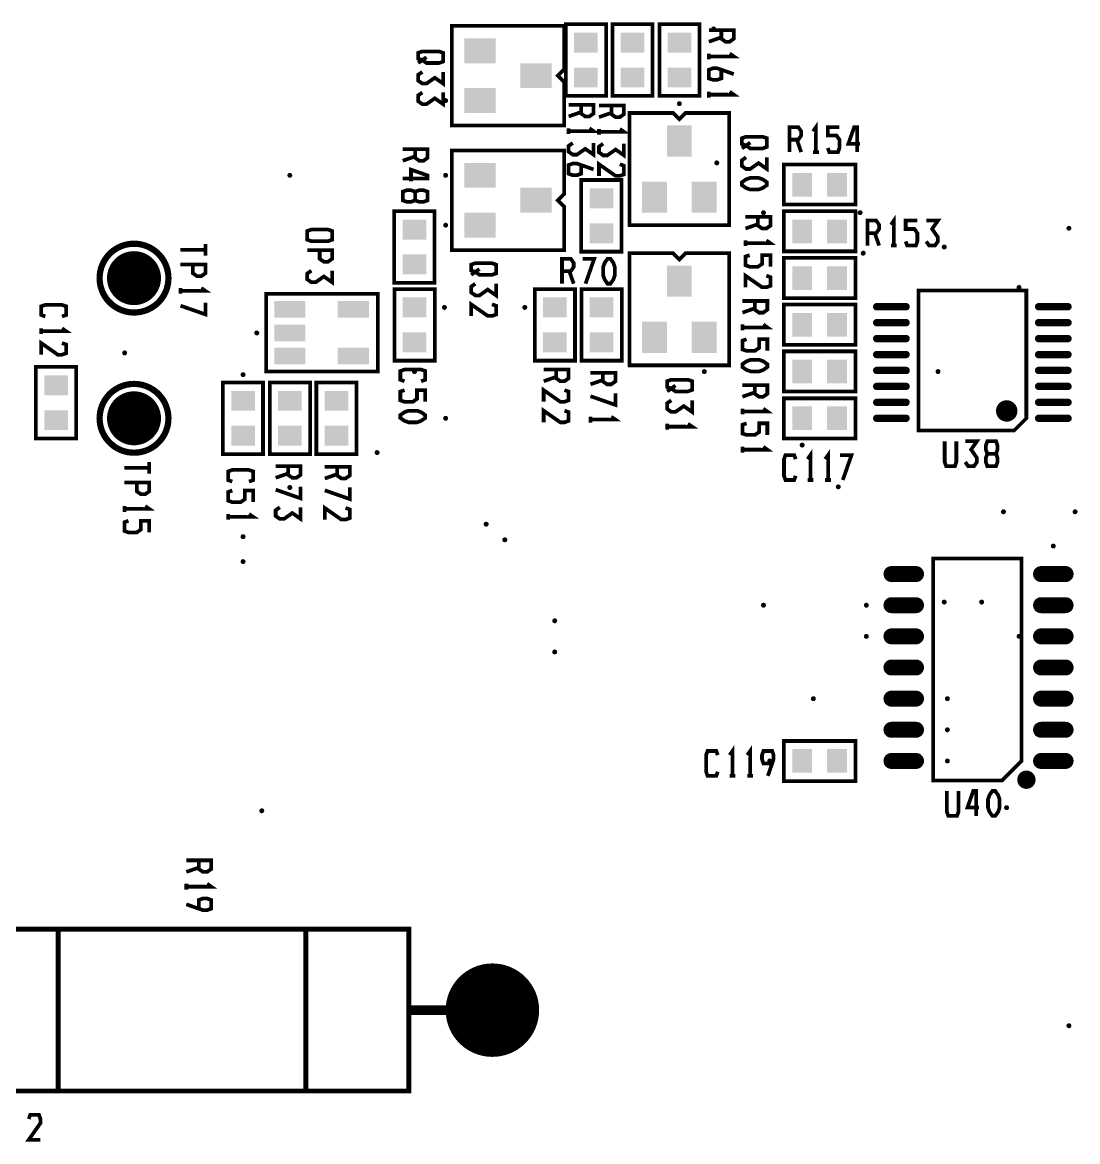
# Model space of a CAD drawing. Extents: x 20 to 372, y 176 to 359.
# Drawn here: x 266.99 to 310, y 251.34 to 296.97 of the extents above; entities that cross this region are included whole.
import ezdxf

# ---------------------------------------------------------------- set-up
doc = ezdxf.new("R2010")
doc.units = 0
doc.header["$MEASUREMENT"] = 0
doc.layers.get('0').update_dxf_attribs({"linetype": 'CONTINUOUS'})
for name, color, linetype in [('25-334-1_DRL', 1, 'CONTINUOUS'), ('25-334-1_SMB', 253, 'CONTINUOUS'), ('25-334-1_SSB', 1, 'CONTINUOUS')]:
    doc.layers.add(name, color=color, linetype=linetype)

# ---------------------------------------------------------------- blocks, each defined once
blk = doc.blocks.new('ROUND_75')
at = {"const_width": 0.54991}
blk.add_lwpolyline([(-0.274954, 0, 1), (0.274954, 0, 1)], format="xyb", close=True, dxfattribs=at)
blk = doc.blocks.new('ROUND_81')
at = {"const_width": 0.50038}
blk.add_lwpolyline([(-0.25019, 0, 1), (0.25019, 0, 1)], format="xyb", close=True, dxfattribs=at)
blk = doc.blocks.new('ROUND_82')
at = {"const_width": 0.10033}
blk.add_lwpolyline([(-0.050164, 0, 1), (0.050164, 0, 1)], format="xyb", close=True, dxfattribs=at)
blk = doc.blocks.new('ROUND_84')
at = {"const_width": 0.10033}
blk.add_lwpolyline([(-0.050164, 0, 1), (0.050164, 0, 1)], format="xyb", close=True, dxfattribs=at)
blk = doc.blocks.new('ROUND_85')
at = {"const_width": 0.10033}
blk.add_lwpolyline([(-0.050164, 0, 1), (0.050164, 0, 1)], format="xyb", close=True, dxfattribs=at)
blk = doc.blocks.new('RECTANGLE_4')
blk.add_solid([(0.4064, 0.4826), (0.4064, -0.4826), (-0.4064, 0.4826), (-0.4064, -0.4826)])
blk = doc.blocks.new('ROUND_25')
at = {"const_width": 1.09982}
blk.add_lwpolyline([(-0.54991, 0, 1), (0.54991, 0, 1)], format="xyb", close=True, dxfattribs=at)
blk = doc.blocks.new('RECTANGLE_26')
blk.add_solid([(0.4826, 0.4064), (0.4826, -0.4064), (-0.4826, 0.4064), (-0.4826, -0.4064)])
blk = doc.blocks.new('ROUND_27')
at = {"const_width": 1.905}
blk.add_lwpolyline([(-0.9525, 0, 1), (0.9525, 0, 1)], format="xyb", close=True, dxfattribs=at)
blk = doc.blocks.new('RECTANGLE_53')
blk.add_solid([(0.635, 0.508), (0.635, -0.508), (-0.635, 0.508), (-0.635, -0.508)])
blk = doc.blocks.new('RECTANGLE_56')
blk.add_solid([(0.635, 0.3429), (0.635, -0.3429), (-0.635, 0.3429), (-0.635, -0.3429)])
blk = doc.blocks.new('RECTANGLE_59')
blk.add_solid([(0.508, 0.635), (0.508, -0.635), (-0.508, 0.635), (-0.508, -0.635)])
blk = doc.blocks.new('OBLONG_63')
at = {"const_width": 0.65024}
blk.add_lwpolyline([(0.50038, 0), (-0.50038, 0)], dxfattribs=at)
at = {"const_width": 0.32512}
for points in [[(-0.66294, 0, 1), (-0.33782, 0, 1)], [(0.33782, 0, 1), (0.66294, 0, 1)]]:
    blk.add_lwpolyline(points, format="xyb", close=True, dxfattribs=at)
blk = doc.blocks.new('OBLONG_67')
at = {"const_width": 0.29972}
blk.add_lwpolyline([(0.59944, 0), (-0.59944, 0)], dxfattribs=at)
at = {"const_width": 0.14986}
for points in [[(-0.67437, 0, 1), (-0.52451, 0, 1)], [(0.52451, 0, 1), (0.67437, 0, 1)]]:
    blk.add_lwpolyline(points, format="xyb", close=True, dxfattribs=at)

msp = doc.modelspace()

# ---------------------------------------------------------------- linework, layer by layer
at = {"layer": '25-334-1_SSB'}
for points, const_width in [([(284.496, 296.832), (284.496, 292.768), (289.068, 292.768), (289.068, 294.546), (288.814, 294.8), (289.068, 295.054), (289.068, 296.832), (284.496, 296.832)], 0.152), ([(290.783, 293.974), (290.783, 296.895), (289.145, 296.895), (289.145, 293.974), (290.783, 293.974)], 0.152), ([(291.037, 296.895), (291.037, 293.974), (292.675, 293.974), (292.675, 296.895), (291.037, 296.895)], 0.152), ([(294.593, 293.974), (294.593, 296.895), (292.955, 296.895), (292.955, 293.974), (294.593, 293.974)], 0.152), ([(295.477, 296.659), (295.477, 296.304), (295.647, 296.184), (295.815, 296.184), (295.985, 296.304), (295.985, 296.659), (294.969, 296.659)], 0.152), ([(295.477, 296.362), (294.969, 296.184)], 0.152), ([(283.292, 295.79), (283.122, 295.73), (283.122, 295.493), (283.292, 295.435), (283.463, 295.315), (283.971, 295.315), (284.138, 295.374), (284.138, 295.73), (283.971, 295.79), (283.292, 295.79)], 0.152), ([(294.969, 295.465), (294.969, 295.702)], 0.152), ([(294.969, 295.585), (295.985, 295.585), (295.815, 295.702)], 0.152), ([(283.463, 295.552), (283.122, 295.315)], 0.152), ([(283.292, 294.952), (283.122, 294.833), (283.122, 294.597), (283.292, 294.477), (283.463, 294.477), (283.8, 294.714), (284.138, 294.477), (284.138, 294.952)], 0.152), ([(295.477, 295.041), (295.477, 294.686), (295.307, 294.627), (295.139, 294.627), (294.969, 294.686), (294.969, 295.041), (295.139, 295.102), (295.307, 295.102), (295.985, 294.863)], 0.152), ([(283.292, 294.114), (283.122, 293.995), (283.122, 293.758), (283.292, 293.639), (283.463, 293.639), (283.8, 293.875), (284.138, 293.639), (284.138, 294.114)], 0.152), ([(294.969, 293.908), (294.969, 294.145)], 0.152), ([(294.969, 294.025), (295.985, 294.025), (295.815, 294.145)], 0.152), ([(289.762, 293.611), (289.762, 293.256), (289.932, 293.136), (290.1, 293.136), (290.27, 293.256), (290.27, 293.611), (289.254, 293.611)], 0.152), ([(291.001, 293.583), (291.001, 293.228), (291.169, 293.108), (291.339, 293.108), (291.509, 293.228), (291.509, 293.583), (290.493, 293.583)], 0.152), ([(289.762, 293.314), (289.254, 293.136)], 0.152), ([(291.001, 293.286), (290.493, 293.108)], 0.152), ([(291.735, 288.704), (295.799, 288.704), (295.799, 293.276), (294.021, 293.276), (293.767, 293.022), (293.513, 293.276), (291.735, 293.276), (291.735, 288.704)], 0.152), ([(289.254, 292.417), (289.254, 292.654)], 0.152), ([(289.254, 292.537), (290.27, 292.537), (290.1, 292.654)], 0.152), ([(290.493, 292.389), (290.493, 292.626)], 0.152), ([(290.493, 292.509), (291.509, 292.509), (291.339, 292.626)], 0.152), ([(298.258, 292.191), (298.614, 292.191), (298.733, 292.359), (298.733, 292.529), (298.614, 292.699), (298.258, 292.699), (298.258, 291.683)], 0.152), ([(299.333, 291.683), (299.333, 292.699), (299.216, 292.529)], 0.152), ([(299.815, 291.851), (299.876, 291.683), (300.232, 291.683), (300.29, 291.851), (300.29, 292.191), (300.171, 292.359), (299.815, 292.359), (299.815, 292.699), (300.29, 292.699)], 0.152), ([(301.128, 292.021), (300.653, 292.021), (300.892, 292.699), (301.009, 292.699), (301.009, 291.683)], 0.152), ([(289.424, 292.054), (289.254, 291.935), (289.254, 291.699), (289.424, 291.579), (289.592, 291.579), (289.932, 291.815), (290.27, 291.579), (290.27, 292.054)], 0.152), ([(290.661, 292.026), (290.493, 291.907), (290.493, 291.671), (290.661, 291.551), (290.831, 291.551), (291.169, 291.787), (291.509, 291.551), (291.509, 292.026)], 0.152), ([(296.485, 292.308), (296.318, 292.25), (296.318, 292.011), (296.485, 291.953), (296.655, 291.833), (297.163, 291.833), (297.334, 291.894), (297.334, 292.25), (297.163, 292.308), (296.485, 292.308)], 0.152), ([(296.655, 292.072), (296.318, 291.833)], 0.152), ([(298.555, 292.191), (298.733, 291.683)], 0.152), ([(283, 291.805), (283, 291.45), (283.168, 291.33), (283.338, 291.33), (283.508, 291.45), (283.508, 291.805), (282.492, 291.805)], 0.152), ([(283, 291.508), (282.492, 291.33)], 0.152), ([(284.496, 291.752), (284.496, 287.688), (289.068, 287.688), (289.068, 289.466), (288.814, 289.72), (289.068, 289.974), (289.068, 291.752), (284.496, 291.752)], 0.152), ([(299.452, 291.683), (299.216, 291.683)], 0.152), ([(289.762, 291.155), (289.762, 290.799), (289.592, 290.741), (289.424, 290.741), (289.254, 290.799), (289.254, 291.155), (289.424, 291.216), (289.592, 291.216), (290.27, 290.977)], 0.152), ([(290.493, 290.713), (290.493, 291.188), (291.169, 290.713), (291.339, 290.713), (291.509, 290.771), (291.509, 291.127), (291.339, 291.188)], 0.152), ([(296.485, 291.47), (296.318, 291.351), (296.318, 291.114), (296.485, 290.995), (296.655, 290.995), (296.993, 291.234), (297.334, 290.995), (297.334, 291.47)], 0.152), ([(300.943, 291.18), (298.022, 291.18), (298.022, 289.542), (300.943, 289.542), (300.943, 291.18)], 0.152), ([(282.83, 290.492), (282.83, 290.967), (283.508, 290.731), (283.508, 290.611), (282.492, 290.611)], 0.152), ([(296.318, 290.454), (296.485, 290.573), (296.655, 290.632), (296.993, 290.632), (297.163, 290.573), (297.334, 290.454), (297.334, 290.335), (297.163, 290.218), (296.993, 290.157), (296.655, 290.157), (296.485, 290.218), (296.318, 290.335), (296.318, 290.454)], 0.152), ([(289.767, 290.545), (289.767, 287.624), (291.405, 287.624), (291.405, 290.545), (289.767, 290.545)], 0.152), ([(283, 289.715), (283.168, 289.654), (283.338, 289.654), (283.508, 289.715), (283.508, 290.07), (283.338, 290.129), (283.168, 290.129), (283, 290.07), (283, 289.715), (282.83, 289.654), (282.66, 289.654), (282.492, 289.715), (282.492, 290.07), (282.66, 290.129), (282.83, 290.129), (283, 290.07)], 0.152), ([(282.147, 289.275), (282.147, 286.354), (283.785, 286.354), (283.785, 289.275), (282.147, 289.275)], 0.152), ([(300.943, 289.275), (298.022, 289.275), (298.022, 287.637), (300.943, 287.637), (300.943, 289.275)], 0.152), ([(296.97, 289.042), (296.97, 288.686), (297.141, 288.567), (297.311, 288.567), (297.478, 288.686), (297.478, 289.042), (296.462, 289.042)], 0.152), ([(301.433, 288.381), (301.789, 288.381), (301.908, 288.549), (301.908, 288.719), (301.789, 288.889), (301.433, 288.889), (301.433, 287.873)], 0.152), ([(302.508, 287.873), (302.508, 288.889), (302.391, 288.719)], 0.152), ([(302.99, 288.041), (303.051, 287.873), (303.407, 287.873), (303.465, 288.041), (303.465, 288.381), (303.346, 288.549), (302.99, 288.549), (302.99, 288.889), (303.465, 288.889)], 0.152), ([(303.828, 288.041), (303.948, 287.873), (304.184, 287.873), (304.303, 288.041), (304.303, 288.211), (304.067, 288.549), (304.303, 288.889), (303.828, 288.889)], 0.152), ([(278.601, 288.465), (278.771, 288.526), (279.449, 288.526), (279.617, 288.465), (279.617, 288.11), (279.449, 288.051), (278.771, 288.051), (278.601, 288.11), (278.601, 288.465)], 0.152), ([(296.97, 288.745), (296.462, 288.567)], 0.152), ([(301.73, 288.381), (301.908, 287.873)], 0.152), ([(274.451, 287.462), (274.451, 287.937)], 0.152), ([(296.462, 287.848), (296.462, 288.084)], 0.152), ([(296.462, 287.965), (297.478, 287.965), (297.311, 288.084)], 0.152), ([(302.627, 287.873), (302.391, 287.873)], 0.152), ([(273.435, 287.701), (274.451, 287.701)], 0.152), ([(279.109, 287.688), (279.109, 287.332), (279.279, 287.213), (279.449, 287.213), (279.617, 287.332), (279.617, 287.688), (278.601, 287.688)], 0.152), ([(291.735, 282.989), (295.799, 282.989), (295.799, 287.561), (294.021, 287.561), (293.767, 287.307), (293.513, 287.561), (291.735, 287.561), (291.735, 282.989)], 0.152), ([(296.633, 287.482), (296.462, 287.424), (296.462, 287.068), (296.633, 287.01), (296.97, 287.01), (297.141, 287.127), (297.141, 287.482), (297.478, 287.482), (297.478, 287.01)], 0.152), ([(273.943, 287.099), (273.943, 286.743), (274.11, 286.624), (274.281, 286.624), (274.451, 286.743), (274.451, 287.099), (273.435, 287.099)], 0.152), ([(285.451, 287.154), (285.281, 287.094), (285.281, 286.857), (285.451, 286.799), (285.622, 286.679), (286.13, 286.679), (286.297, 286.738), (286.297, 287.094), (286.13, 287.154), (285.451, 287.154)], 0.152), ([(288.985, 286.827), (289.34, 286.827), (289.46, 286.997), (289.46, 287.165), (289.34, 287.335), (288.985, 287.335), (288.985, 286.319)], 0.152), ([(289.942, 286.319), (290.298, 287.335), (289.823, 287.335)], 0.152), ([(290.839, 286.319), (290.722, 286.489), (290.661, 286.657), (290.661, 286.997), (290.722, 287.165), (290.839, 287.335), (290.958, 287.335), (291.078, 287.165), (291.136, 286.997), (291.136, 286.657), (291.078, 286.489), (290.958, 286.319), (290.839, 286.319)], 0.152), ([(300.943, 287.37), (298.022, 287.37), (298.022, 285.732), (300.943, 285.732), (300.943, 287.37)], 0.152), ([(278.771, 286.85), (278.601, 286.73), (278.601, 286.494), (278.771, 286.375), (278.941, 286.375), (279.279, 286.611), (279.617, 286.375), (279.617, 286.85)], 0.152), ([(285.622, 286.916), (285.281, 286.679)], 0.152), ([(289.282, 286.827), (289.46, 286.319)], 0.152), ([(296.462, 286.171), (296.462, 286.644), (297.141, 286.171), (297.311, 286.171), (297.478, 286.23), (297.478, 286.586), (297.311, 286.644)], 0.152), ([(273.435, 285.905), (273.435, 286.141)], 0.152), ([(273.435, 286.024), (274.451, 286.024), (274.281, 286.141)], 0.152), ([(283.798, 283.179), (283.798, 286.1), (282.16, 286.1), (282.16, 283.179), (283.798, 283.179)], 0.152), ([(285.451, 286.316), (285.281, 286.197), (285.281, 285.961), (285.451, 285.841), (285.622, 285.841), (285.959, 286.078), (286.297, 285.841), (286.297, 286.316)], 0.152), ([(289.513, 283.179), (289.513, 286.1), (287.875, 286.1), (287.875, 283.179), (289.513, 283.179)], 0.152), ([(291.418, 283.179), (291.418, 286.1), (289.78, 286.1), (289.78, 283.179), (291.418, 283.179)], 0.152), ([(307.407, 280.329), (303.508, 280.329), (303.508, 286.037), (307.908, 286.037), (307.908, 280.83), (307.407, 280.329)], 0.152), ([(281.245, 285.91), (281.474, 285.91), (281.474, 282.735), (276.927, 282.735), (276.927, 285.91), (281.245, 285.91)], 0.152), ([(296.843, 285.613), (296.843, 285.257), (297.014, 285.138), (297.184, 285.138), (297.351, 285.257), (297.351, 285.613), (296.335, 285.613)], 0.152), ([(267.928, 284.98), (267.76, 285.041), (267.76, 285.397), (267.928, 285.455), (268.606, 285.455), (268.776, 285.397), (268.776, 285.041), (268.606, 284.98)], 0.152), ([(273.435, 285.422), (274.451, 285.067), (274.451, 285.542)], 0.152), ([(285.281, 285.003), (285.281, 285.478), (285.959, 285.003), (286.13, 285.003), (286.297, 285.062), (286.297, 285.417), (286.13, 285.478)], 0.152), ([(296.843, 285.316), (296.335, 285.138)], 0.152), ([(300.943, 285.465), (298.022, 285.465), (298.022, 283.827), (300.943, 283.827), (300.943, 285.465)], 0.152), ([(267.76, 284.261), (267.76, 284.498)], 0.152), ([(267.76, 284.381), (268.776, 284.381), (268.606, 284.498)], 0.152), ([(296.335, 284.419), (296.335, 284.655)], 0.152), ([(296.335, 284.536), (297.351, 284.536), (297.184, 284.655)], 0.152), ([(267.76, 283.423), (267.76, 283.898), (268.436, 283.423), (268.606, 283.423), (268.776, 283.482), (268.776, 283.837), (268.606, 283.898)], 0.152), ([(296.506, 284.053), (296.335, 283.995), (296.335, 283.639), (296.506, 283.581), (296.843, 283.581), (297.014, 283.698), (297.014, 284.053), (297.351, 284.053), (297.351, 283.581)], 0.152), ([(300.943, 283.56), (298.022, 283.56), (298.022, 281.922), (300.943, 281.922), (300.943, 283.56)], 0.152), ([(267.542, 282.925), (267.542, 280.004), (269.18, 280.004), (269.18, 282.925), (267.542, 282.925)], 0.152), ([(296.335, 283.037), (296.506, 283.157), (296.676, 283.215), (297.014, 283.215), (297.184, 283.157), (297.351, 283.037), (297.351, 282.92), (297.184, 282.801), (297.014, 282.742), (296.676, 282.742), (296.506, 282.801), (296.335, 282.92), (296.335, 283.037)], 0.152), ([(282.566, 282.341), (282.396, 282.402), (282.396, 282.758), (282.566, 282.816), (283.242, 282.816), (283.412, 282.758), (283.412, 282.402), (283.242, 282.341)], 0.152), ([(288.746, 282.816), (288.746, 282.461), (288.916, 282.341), (289.084, 282.341), (289.254, 282.461), (289.254, 282.816), (288.238, 282.816)], 0.152), ([(288.746, 282.519), (288.238, 282.341)], 0.152), ([(290.651, 282.689), (290.651, 282.334), (290.821, 282.214), (290.989, 282.214), (291.159, 282.334), (291.159, 282.689), (290.143, 282.689)], 0.152), ([(290.651, 282.392), (290.143, 282.214)], 0.152), ([(293.437, 282.402), (293.27, 282.344), (293.27, 282.105), (293.437, 282.047), (293.607, 281.927), (294.115, 281.927), (294.286, 281.988), (294.286, 282.344), (294.115, 282.402), (293.437, 282.402)], 0.152), ([(275.162, 282.29), (275.162, 279.369), (276.8, 279.369), (276.8, 282.29), (275.162, 282.29)], 0.152), ([(278.718, 279.369), (278.718, 282.29), (277.08, 282.29), (277.08, 279.369), (278.718, 279.369)], 0.152), ([(278.972, 282.29), (278.972, 279.369), (280.61, 279.369), (280.61, 282.29), (278.972, 282.29)], 0.152), ([(282.566, 281.978), (282.396, 281.92), (282.396, 281.564), (282.566, 281.503), (282.904, 281.503), (283.074, 281.622), (283.074, 281.978), (283.412, 281.978), (283.412, 281.503)], 0.152), ([(288.238, 281.503), (288.238, 281.978), (288.916, 281.503), (289.084, 281.503), (289.254, 281.564), (289.254, 281.92), (289.084, 281.978)], 0.152), ([(293.607, 282.166), (293.27, 281.927)], 0.152), ([(296.843, 282.184), (296.843, 281.828), (297.014, 281.709), (297.184, 281.709), (297.351, 281.828), (297.351, 282.184), (296.335, 282.184)], 0.152), ([(290.143, 281.732), (291.159, 281.376), (291.159, 281.851)], 0.152), ([(293.437, 281.564), (293.27, 281.445), (293.27, 281.208), (293.437, 281.089), (293.607, 281.089), (293.945, 281.328), (294.286, 281.089), (294.286, 281.564)], 0.152), ([(296.843, 281.887), (296.335, 281.709)], 0.152), ([(298.022, 280.004), (300.943, 280.004), (300.943, 281.643), (298.022, 281.643), (298.022, 280.004)], 0.152), ([(307.092, 281.49), (307.092, 280.769)], 0.152), ([(282.396, 280.962), (282.566, 281.081), (282.734, 281.14), (283.074, 281.14), (283.242, 281.081), (283.412, 280.962), (283.412, 280.843), (283.242, 280.726), (283.074, 280.665), (282.734, 280.665), (282.566, 280.726), (282.396, 280.843), (282.396, 280.962)], 0.152), ([(288.238, 280.665), (288.238, 281.14), (288.916, 280.665), (289.084, 280.665), (289.254, 280.726), (289.254, 281.081), (289.084, 281.14)], 0.152), ([(296.335, 280.99), (296.335, 281.226)], 0.152), ([(296.335, 281.107), (297.351, 281.107), (297.184, 281.226)], 0.152), ([(306.747, 281.145), (307.468, 281.145)], 0.152), ([(306.78, 281.282), (307.435, 281.282)], 0.152), ([(306.818, 281.343), (306.818, 280.914)], 0.152), ([(306.894, 281.419), (307.323, 281.419)], 0.152), ([(306.955, 281.457), (306.955, 280.802)], 0.152), ([(307.229, 281.467), (307.229, 280.789)], 0.152), ([(307.367, 281.381), (307.367, 280.878)], 0.152), ([(290.143, 280.657), (290.143, 280.893)], 0.152), ([(290.143, 280.777), (291.159, 280.777), (290.989, 280.893)], 0.152), ([(293.27, 280.37), (293.27, 280.606)], 0.152), ([(293.27, 280.49), (294.286, 280.49), (294.115, 280.606)], 0.152), ([(296.506, 280.624), (296.335, 280.566), (296.335, 280.21), (296.506, 280.152), (296.843, 280.152), (297.014, 280.269), (297.014, 280.624), (297.351, 280.624), (297.351, 280.152)], 0.152), ([(306.77, 281.008), (307.448, 281.008)], 0.152), ([(306.856, 280.871), (307.359, 280.871)], 0.152), ([(296.335, 279.43), (296.335, 279.669)], 0.152), ([(296.335, 279.55), (297.351, 279.55), (297.184, 279.669)], 0.152), ([(305.055, 279.893), (305.055, 279.047), (304.997, 278.877), (304.641, 278.877), (304.58, 279.047), (304.58, 279.893)], 0.152), ([(305.418, 279.047), (305.538, 278.877), (305.774, 278.877), (305.893, 279.047), (305.893, 279.217), (305.657, 279.555), (305.893, 279.893), (305.418, 279.893)], 0.152), ([(306.673, 279.385), (306.732, 279.555), (306.732, 279.725), (306.673, 279.893), (306.318, 279.893), (306.257, 279.725), (306.257, 279.555), (306.318, 279.385), (306.673, 279.385), (306.732, 279.217), (306.732, 279.047), (306.673, 278.877), (306.318, 278.877), (306.257, 279.047), (306.257, 279.217), (306.318, 279.385)], 0.152), ([(298.507, 278.485), (298.446, 278.315), (298.091, 278.315), (298.032, 278.485), (298.032, 279.164), (298.091, 279.331), (298.446, 279.331), (298.507, 279.164)], 0.152), ([(299.107, 278.315), (299.107, 279.331), (298.99, 279.164)], 0.152), ([(299.828, 278.315), (299.828, 279.331), (299.709, 279.164)], 0.152), ([(300.427, 278.315), (300.783, 279.331), (300.31, 279.331)], 0.152), ([(271.149, 278.811), (272.165, 278.811)], 0.152), ([(272.165, 278.572), (272.165, 279.047)], 0.152), ([(277.824, 278.879), (277.824, 278.524), (277.994, 278.404), (278.162, 278.404), (278.332, 278.524), (278.332, 278.879), (277.316, 278.879)], 0.152), ([(279.825, 278.851), (279.825, 278.496), (279.993, 278.376), (280.163, 278.376), (280.333, 278.496), (280.333, 278.851), (279.317, 278.851)], 0.152), ([(275.548, 278.249), (275.38, 278.31), (275.38, 278.666), (275.548, 278.724), (276.226, 278.724), (276.396, 278.666), (276.396, 278.31), (276.226, 278.249)], 0.152), ([(277.824, 278.582), (277.316, 278.404)], 0.152), ([(279.825, 278.554), (279.317, 278.376)], 0.152), ([(299.226, 278.315), (298.99, 278.315)], 0.152), ([(299.945, 278.315), (299.709, 278.315)], 0.152), ([(271.657, 278.209), (271.657, 277.853), (271.824, 277.734), (271.995, 277.734), (272.165, 277.853), (272.165, 278.209), (271.149, 278.209)], 0.152), ([(275.548, 277.886), (275.38, 277.828), (275.38, 277.472), (275.548, 277.411), (275.888, 277.411), (276.056, 277.53), (276.056, 277.886), (276.396, 277.886), (276.396, 277.411)], 0.152), ([(277.316, 277.922), (278.332, 277.566), (278.332, 278.041)], 0.152), ([(279.317, 277.894), (280.333, 277.538), (280.333, 278.013)], 0.152), ([(271.149, 277.015), (271.149, 277.251)], 0.152), ([(271.149, 277.134), (272.165, 277.134), (271.995, 277.251)], 0.152), ([(275.38, 276.692), (275.38, 276.928)], 0.152), ([(275.38, 276.812), (276.396, 276.812), (276.226, 276.928)], 0.152), ([(277.486, 277.203), (277.316, 277.083), (277.316, 276.847), (277.486, 276.728), (277.654, 276.728), (277.994, 276.967), (278.332, 276.728), (278.332, 277.203)], 0.152), ([(279.317, 276.7), (279.317, 277.175), (279.993, 276.7), (280.163, 276.7), (280.333, 276.761), (280.333, 277.116), (280.163, 277.175)], 0.152), ([(271.316, 276.652), (271.149, 276.591), (271.149, 276.235), (271.316, 276.177), (271.657, 276.177), (271.824, 276.296), (271.824, 276.652), (272.165, 276.652), (272.165, 276.177)], 0.152), ([(306.709, 266.06), (306.909, 266.06), (307.71, 266.86), (307.71, 275.115), (304.113, 275.115), (304.113, 266.06), (306.709, 266.06)], 0.152), ([(295.932, 266.25), (295.932, 267.266), (295.815, 267.099)], 0.152), ([(296.653, 266.25), (296.653, 267.266), (296.534, 267.099)], 0.152), ([(298.022, 266.034), (300.943, 266.034), (300.943, 267.673), (298.022, 267.673), (298.022, 266.034)], 0.152), ([(295.332, 266.42), (295.271, 266.25), (294.916, 266.25), (294.857, 266.42), (294.857, 267.099), (294.916, 267.266), (295.271, 267.266), (295.332, 267.099)], 0.152), ([(297.55, 266.758), (297.194, 266.758), (297.135, 266.928), (297.135, 267.099), (297.194, 267.266), (297.55, 267.266), (297.608, 267.099), (297.608, 266.928), (297.372, 266.25)], 0.152), ([(296.051, 266.25), (295.815, 266.25)], 0.152), ([(296.77, 266.25), (296.534, 266.25)], 0.152), ([(307.618, 266.037), (308.202, 266.037)], 0.152), ([(307.623, 266.174), (308.197, 266.174)], 0.152), ([(307.694, 266.301), (307.694, 265.892)], 0.152), ([(307.707, 266.311), (308.116, 266.311)], 0.152), ([(307.831, 266.382), (307.831, 265.808)], 0.152), ([(307.969, 266.387), (307.969, 265.803)], 0.152), ([(308.106, 266.319), (308.106, 265.872)], 0.152), ([(305.142, 265.636), (305.142, 264.787), (305.083, 264.62), (304.728, 264.62), (304.669, 264.787), (304.669, 265.636)], 0.152), ([(305.98, 264.957), (305.507, 264.957), (305.744, 265.636), (305.863, 265.636), (305.863, 264.62)], 0.152), ([(306.523, 264.62), (306.404, 264.787), (306.346, 264.957), (306.346, 265.295), (306.404, 265.465), (306.523, 265.636), (306.64, 265.636), (306.76, 265.465), (306.818, 265.295), (306.818, 264.957), (306.76, 264.787), (306.64, 264.62), (306.523, 264.62)], 0.152), ([(307.687, 265.9), (308.134, 265.9)], 0.152), ([(274.182, 262.809), (274.182, 262.453), (274.352, 262.336), (274.519, 262.336), (274.69, 262.453), (274.69, 262.809), (273.674, 262.809)], 0.152), ([(274.182, 262.514), (273.674, 262.336)], 0.152), ([(273.674, 261.615), (273.674, 261.854)], 0.152), ([(273.674, 261.734), (274.69, 261.734), (274.519, 261.854)], 0.152), ([(274.182, 260.838), (274.182, 261.193), (274.352, 261.252), (274.519, 261.252), (274.69, 261.193), (274.69, 260.838), (274.519, 260.777), (274.352, 260.777), (273.674, 261.015)], 0.152), ([(282.739, 259.997), (264.156, 259.997), (264.156, 253.403), (282.739, 253.403), (282.739, 259.997)], 0.201), ([(268.451, 259.997), (268.451, 253.403)], 0.201), ([(278.543, 259.997), (278.543, 253.403)], 0.201), ([(286.335, 256.7), (282.838, 256.7)], 0.399), ([(267.727, 251.417), (267.252, 251.417), (267.727, 252.092), (267.727, 252.262), (267.669, 252.433), (267.313, 252.433), (267.252, 252.262)], 0.152)]:
    msp.add_lwpolyline(points, dxfattribs=dict(at, const_width=const_width))
for points, const_width in [([(270.14, 286.545, -0.414214), (271.542, 287.947)], 0.254), ([(271.542, 287.947, -0.414214), (272.945, 286.545)], 0.254), ([(271.542, 285.143, -0.414214), (270.14, 286.545)], 0.254), ([(272.945, 286.545, -0.414214), (271.542, 285.143)], 0.254), ([(270.14, 280.83, -0.414214), (271.542, 282.232)], 0.254), ([(271.542, 282.232, -0.414214), (272.945, 280.83)], 0.254), ([(306.747, 281.13, -0.414214), (307.108, 281.49)], 0.152), ([(307.108, 281.49, -0.414214), (307.468, 281.13)], 0.152), ([(307.108, 280.769, -0.414214), (306.747, 281.13)], 0.152), ([(307.468, 281.13, -0.414214), (307.108, 280.769)], 0.152), ([(271.542, 279.428, -0.414214), (270.14, 280.83)], 0.254), ([(272.945, 280.83, -0.414214), (271.542, 279.428)], 0.254), ([(307.613, 266.095, -0.414214), (307.91, 266.393)], 0.152), ([(307.91, 265.798, -0.414214), (307.613, 266.095)], 0.152), ([(307.91, 266.393, -0.414214), (308.207, 266.095)], 0.152), ([(308.207, 266.095, -0.414214), (307.91, 265.798)], 0.152)]:
    msp.add_lwpolyline(points, format="xyb", dxfattribs=dict(at, const_width=const_width))

# ---------------------------------------------------------------- block references
at = {"layer": '25-334-1_DRL', "xscale": -1}
for name, p in [('ROUND_85', (295.164, 296.705)), ('ROUND_85', (284.242, 293.784)), ('ROUND_85', (293.767, 293.657)), ('ROUND_85', (295.291, 291.244)), ('ROUND_84', (277.892, 290.736)), ('ROUND_84', (284.242, 290.736)), ('ROUND_85', (297.196, 289.212)), ('ROUND_85', (301.133, 289.212)), ('ROUND_85', (284.242, 288.704)), ('ROUND_84', (309.642, 288.577)), ('ROUND_84', (301.26, 287.561)), ('ROUND_85', (304.562, 287.815)), ('ROUND_81', (271.542, 286.545)), ('ROUND_85', (307.61, 286.164)), ('ROUND_85', (284.192, 285.351)), ('ROUND_85', (287.468, 285.351)), ('ROUND_85', (276.546, 284.31)), ('ROUND_85', (271.161, 283.497)), ('ROUND_85', (275.987, 282.608)), ('ROUND_85', (282.972, 282.735)), ('ROUND_85', (294.783, 282.735)), ('ROUND_82', (304.308, 282.735)), ('ROUND_81', (271.542, 280.83)), ('ROUND_85', (284.242, 280.83)), ('ROUND_85', (298.771, 279.738)), ('ROUND_85', (281.448, 279.433)), ('ROUND_85', (277.892, 278.01)), ('ROUND_85', (300.244, 278.036)), ('ROUND_84', (306.975, 277.02)), ('ROUND_84', (309.896, 277.02)), ('ROUND_84', (285.893, 276.512)), ('ROUND_84', (275.987, 276.004)), ('ROUND_85', (286.655, 275.877)), ('ROUND_85', (309.007, 275.623)), ('ROUND_84', (275.987, 274.988)), ('ROUND_84', (304.562, 273.337)), ('ROUND_84', (306.086, 273.337)), ('ROUND_85', (297.196, 273.21)), ('ROUND_85', (301.387, 273.21)), ('ROUND_84', (288.687, 272.575)), ('ROUND_85', (301.387, 271.94)), ('ROUND_85', (307.61, 271.94)), ('ROUND_84', (288.687, 271.305)), ('ROUND_84', (299.228, 269.4)), ('ROUND_84', (304.689, 269.4)), ('ROUND_85', (304.689, 268.13)), ('ROUND_85', (297.45, 266.86)), ('ROUND_85', (304.689, 266.86)), ('ROUND_84', (276.749, 264.828)), ('ROUND_84', (307.102, 264.955)), ('ROUND_75', (286.147, 256.7)), ('ROUND_84', (309.642, 256.065))]:
    msp.add_blockref(name, p, dxfattribs=at)
at = {"layer": '25-334-1_SMB', "xscale": -1}
for name, p in [('RECTANGLE_53', (285.639, 295.816)), ('RECTANGLE_26', (289.957, 296.146)), ('RECTANGLE_26', (291.862, 296.146)), ('RECTANGLE_26', (293.767, 296.146)), ('RECTANGLE_53', (287.925, 294.8)), ('RECTANGLE_26', (289.957, 294.724)), ('RECTANGLE_26', (291.862, 294.724)), ('RECTANGLE_26', (293.767, 294.724)), ('RECTANGLE_53', (285.639, 293.784)), ('RECTANGLE_59', (293.767, 292.133)), ('RECTANGLE_53', (285.639, 290.736)), ('RECTANGLE_4', (298.771, 290.355)), ('RECTANGLE_4', (300.194, 290.355)), ('RECTANGLE_53', (287.925, 289.72)), ('RECTANGLE_59', (292.751, 289.847)), ('RECTANGLE_59', (294.783, 289.847)), ('RECTANGLE_26', (290.592, 289.796)), ('RECTANGLE_26', (282.972, 288.526)), ('RECTANGLE_53', (285.639, 288.704)), ('RECTANGLE_4', (298.771, 288.45)), ('RECTANGLE_4', (300.194, 288.45)), ('RECTANGLE_26', (290.592, 288.374)), ('ROUND_25', (271.542, 286.545)), ('RECTANGLE_26', (282.972, 287.104)), ('RECTANGLE_59', (293.767, 286.418)), ('RECTANGLE_4', (298.771, 286.545)), ('RECTANGLE_4', (300.194, 286.545)), ('RECTANGLE_26', (282.972, 285.351)), ('RECTANGLE_26', (288.687, 285.351)), ('RECTANGLE_26', (290.592, 285.351)), ('RECTANGLE_56', (277.892, 285.275)), ('RECTANGLE_56', (280.483, 285.275)), ('OBLONG_67', (302.409, 285.379)), ('OBLONG_67', (309.007, 285.379)), ('RECTANGLE_59', (292.751, 284.132)), ('RECTANGLE_59', (294.783, 284.132)), ('RECTANGLE_4', (298.771, 284.64)), ('RECTANGLE_4', (300.194, 284.64)), ('OBLONG_67', (302.409, 284.729)), ('OBLONG_67', (309.007, 284.729)), ('RECTANGLE_56', (277.892, 284.31)), ('RECTANGLE_26', (282.972, 283.929)), ('RECTANGLE_26', (288.687, 283.929)), ('RECTANGLE_26', (290.592, 283.929)), ('OBLONG_67', (302.409, 284.079)), ('OBLONG_67', (309.007, 284.079)), ('RECTANGLE_56', (277.892, 283.37)), ('RECTANGLE_56', (280.483, 283.37)), ('OBLONG_67', (302.409, 283.428)), ('OBLONG_67', (309.007, 283.428)), ('RECTANGLE_4', (298.771, 282.735)), ('RECTANGLE_4', (300.194, 282.735)), ('OBLONG_67', (302.409, 282.781)), ('OBLONG_67', (309.007, 282.781)), ('RECTANGLE_26', (268.367, 282.176)), ('OBLONG_67', (302.409, 282.13)), ('OBLONG_67', (309.007, 282.13)), ('ROUND_25', (271.542, 280.83)), ('RECTANGLE_26', (275.987, 281.541)), ('RECTANGLE_26', (277.892, 281.541)), ('RECTANGLE_26', (279.797, 281.541)), ('OBLONG_67', (302.409, 281.48)), ('OBLONG_67', (309.007, 281.48)), ('RECTANGLE_26', (268.367, 280.754)), ('RECTANGLE_4', (298.771, 280.83)), ('RECTANGLE_4', (300.194, 280.83)), ('OBLONG_67', (302.409, 280.83)), ('OBLONG_67', (309.007, 280.83)), ('RECTANGLE_26', (275.987, 280.119)), ('RECTANGLE_26', (277.892, 280.119)), ('RECTANGLE_26', (279.797, 280.119)), ('OBLONG_63', (302.911, 274.48)), ('OBLONG_63', (309.007, 274.48)), ('OBLONG_63', (302.911, 273.21)), ('OBLONG_63', (309.007, 273.21)), ('OBLONG_63', (302.911, 271.94)), ('OBLONG_63', (309.007, 271.94)), ('OBLONG_63', (302.911, 270.67)), ('OBLONG_63', (309.007, 270.67)), ('OBLONG_63', (302.911, 269.4)), ('OBLONG_63', (309.007, 269.4)), ('OBLONG_63', (302.911, 268.13)), ('OBLONG_63', (309.007, 268.13)), ('RECTANGLE_4', (298.771, 266.86)), ('RECTANGLE_4', (300.194, 266.86)), ('OBLONG_63', (302.911, 266.86)), ('OBLONG_63', (309.007, 266.86)), ('ROUND_27', (286.147, 256.7))]:
    msp.add_blockref(name, p, dxfattribs=at)

doc.saveas('drawing.dxf')
